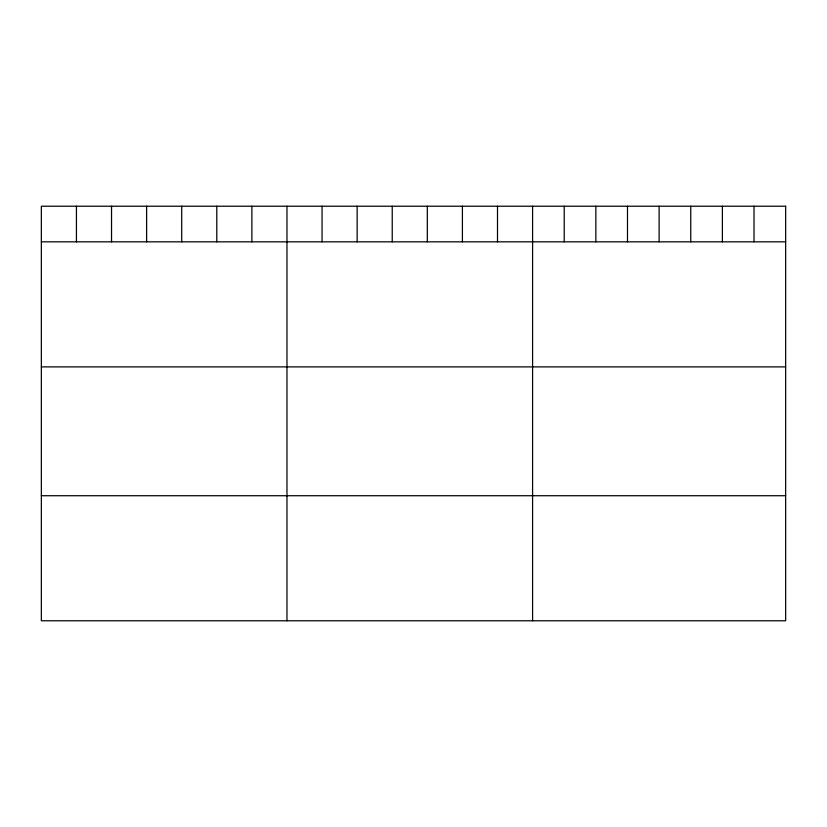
<?xml version="1.0" encoding="UTF-8"?>
<svg xmlns="http://www.w3.org/2000/svg" width="827" height="827" viewBox="0 0 827 827"><rect width="100%" height="100%" fill="white"/><g stroke="black" fill="none" stroke-linecap="round" stroke-linejoin="round"><path stroke-width="1.24" d="M41.35 241.835L785.65 241.835M41.35 366.888L785.65 366.888M41.35 495.724L785.65 495.724M754.017 206.223L754.017 241.835M722.384 206.223L722.384 241.835M690.752 206.223L690.752 241.835M659.119 206.223L659.119 241.835M627.486 206.223L627.486 241.835M595.853 206.223L595.853 241.835M564.221 206.223L564.221 241.835M532.588 206.223L532.588 620.777M497.503 206.223L497.503 241.835M462.407 206.223L462.407 241.835M427.321 206.223L427.321 241.835M392.236 206.223L392.236 241.835M357.15 206.223L357.15 241.835M322.054 206.223L322.054 241.835M286.969 206.223L286.969 620.777M251.884 206.223L251.884 241.835M216.788 206.223L216.788 241.835M181.702 206.223L181.702 241.835M146.617 206.223L146.617 241.835M111.531 206.223L111.531 241.835M76.435 206.223L76.435 241.835M785.65 206.223L41.35 206.223L41.35 620.777L785.65 620.777L785.65 206.223"/></g></svg>
